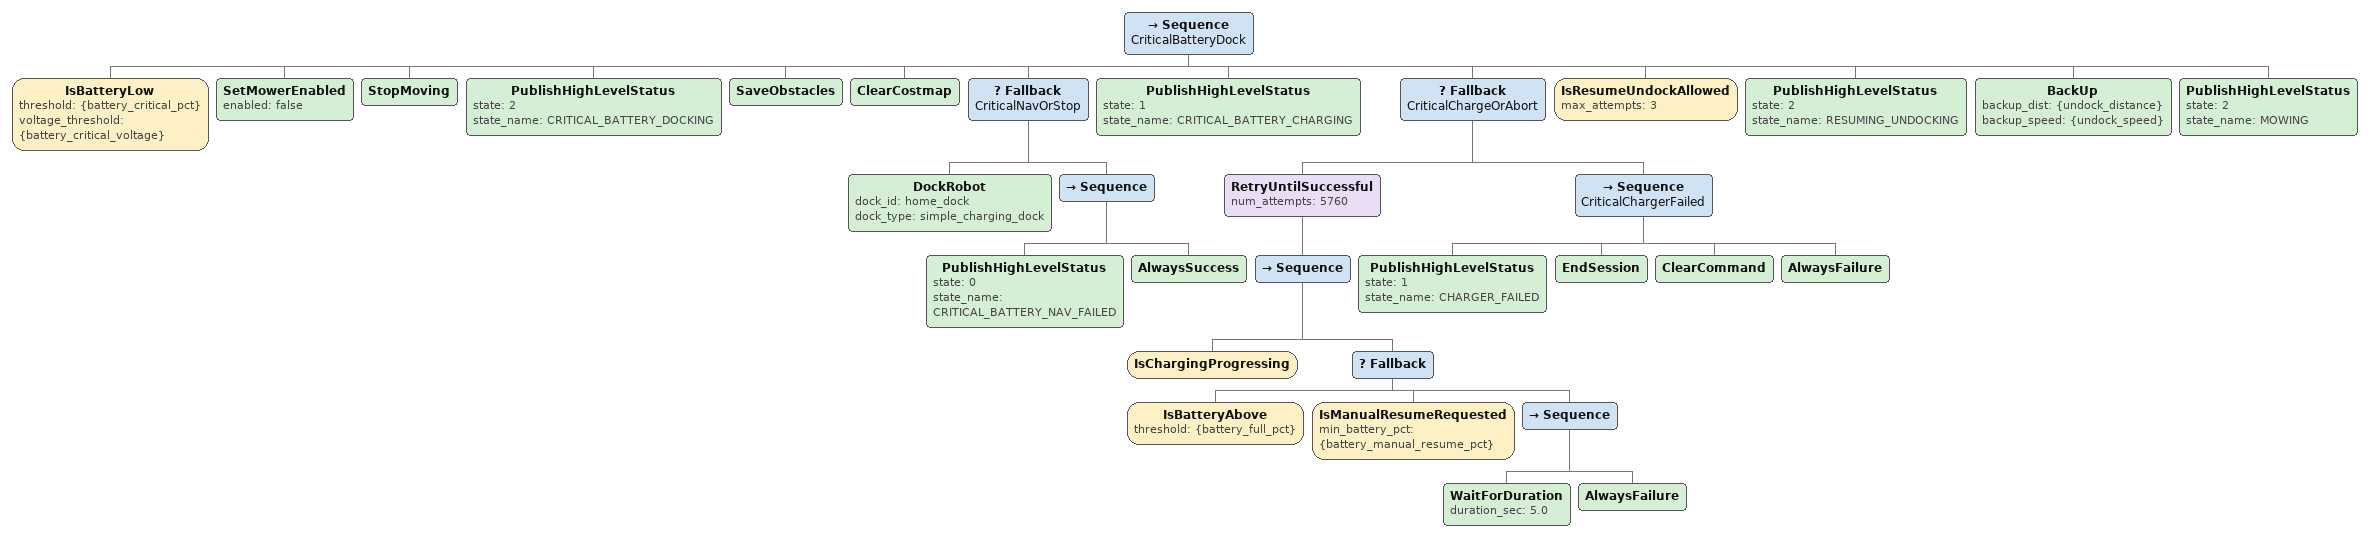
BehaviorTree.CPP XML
<Sequence name="CriticalBatteryDock">
  <IsBatteryLow threshold="{battery_critical_pct}" voltage_threshold="{battery_critical_voltage}"/>
  <SetMowerEnabled enabled="false"/>
  <StopMoving/>
  <PublishHighLevelStatus state="2" state_name="CRITICAL_BATTERY_DOCKING"/>
  <SaveObstacles/>
  <ClearCostmap/>
  <Fallback name="CriticalNavOrStop">
    <DockRobot dock_id="home_dock" dock_type="simple_charging_dock"/>
    <!-- Docking failed — stay stopped, battery is critical -->
    <Sequence>
      <PublishHighLevelStatus state="0" state_name="CRITICAL_BATTERY_NAV_FAILED"/>
      <AlwaysSuccess/>
    </Sequence>
  </Fallback>
  <PublishHighLevelStatus state="1" state_name="CRITICAL_BATTERY_CHARGING"/>
  <Fallback name="CriticalChargeOrAbort">
    <RetryUntilSuccessful num_attempts="5760">
      <Sequence>
        <IsChargingProgressing/>
        <Fallback>
          <IsBatteryAbove threshold="{battery_full_pct}"/>
          <IsManualResumeRequested min_battery_pct="{battery_manual_resume_pct}"/>
          <Sequence>
            <WaitForDuration duration_sec="5.0"/>
            <AlwaysFailure/>
          </Sequence>
        </Fallback>
      </Sequence>
    </RetryUntilSuccessful>
    <Sequence name="CriticalChargerFailed">
      <PublishHighLevelStatus state="1" state_name="CHARGER_FAILED"/>
      <EndSession/>
      <ClearCommand/>
      <AlwaysFailure/>
    </Sequence>
  </Fallback>
  <IsResumeUndockAllowed max_attempts="3"/>
  <PublishHighLevelStatus state="2" state_name="RESUMING_UNDOCKING"/>
  <BackUp backup_dist="{undock_distance}" backup_speed="{undock_speed}"/>
  <PublishHighLevelStatus state="2" state_name="MOWING"/>
</Sequence>
